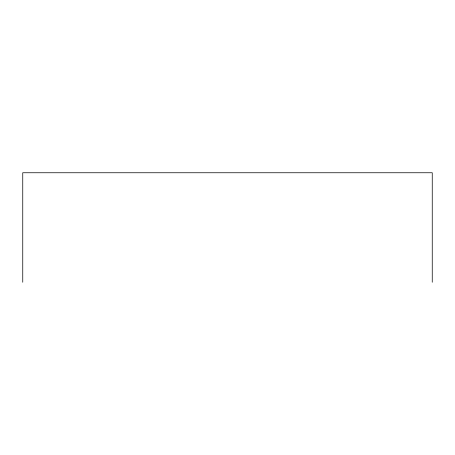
<?xml version="1.0" encoding="UTF-8"?>
<svg xmlns="http://www.w3.org/2000/svg" width="455" height="455" viewBox="0 0 455 455"><rect width="100%" height="100%" fill="white"/><g stroke="black" fill="none" stroke-linecap="round" stroke-linejoin="round"><path stroke-width="0.68" d="M432.25 282.248L432.25 172.752L22.75 172.752L22.75 282.248"/></g></svg>
